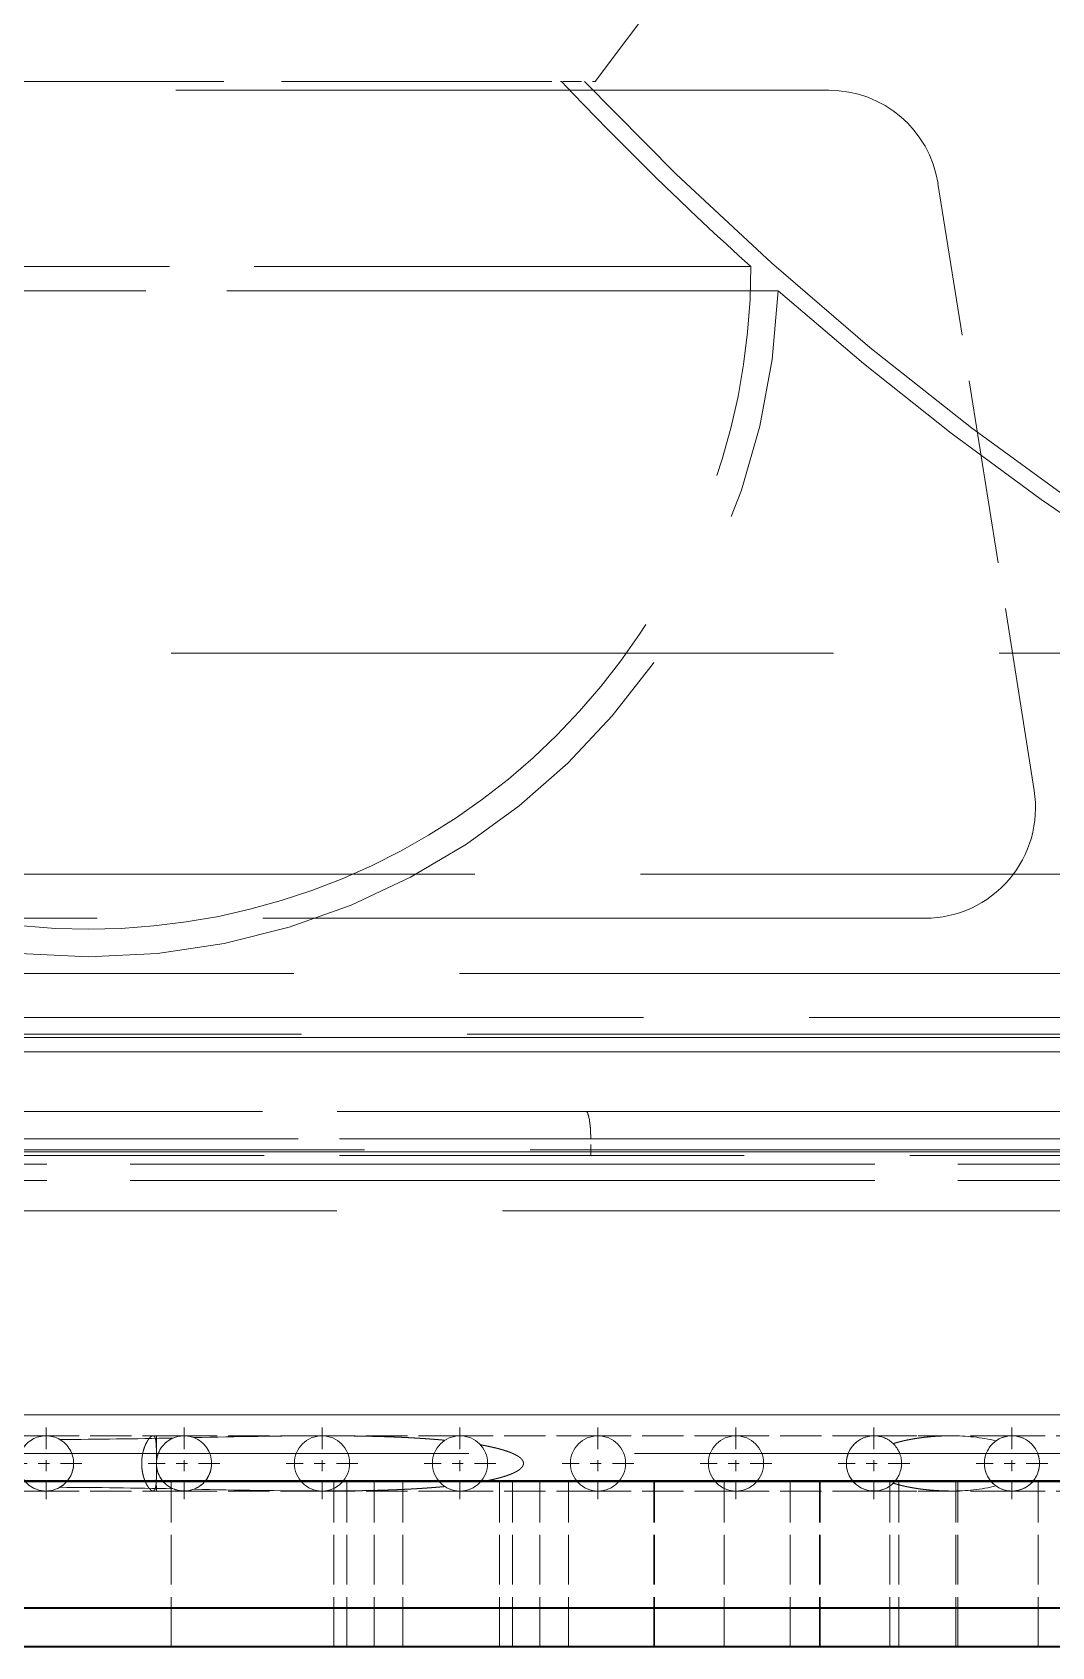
# Model space of a CAD drawing. Extents: x 23 to 587, y 4 to 413.
# Drawn here: x 89.17 to 98.4, y 213.35 to 227.98 of the extents above; entities that cross this region are included whole.
import ezdxf

# ---------------------------------------------------------------- set-up
doc = ezdxf.new("R2010")
doc.units = 0
doc.linetypes.add('DASHDOT', pattern=[18.5, 12, -3, 0.5, -3])
doc.linetypes.add('DASHED', pattern=[15, 12, -3])
doc.layers.get('0').update_dxf_attribs({"lineweight": 13})

# ---------------------------------------------------------------- blocks, each defined once
blk = doc.blocks.new('BLOCK6884')
at = {"color": 7, "linetype": 'DASHDOT', "lineweight": 13, "ltscale": 0.0325}
for p, q in [((1.731, 2.471), (1.731, 1.171)), ((2.381, 1.821), (1.081, 1.821))]:
    blk.add_line(p, q, dxfattribs=at)
blk = doc.blocks.new('BLOCK6885')
at = {"color": 7, "linetype": 'DASHDOT', "lineweight": 13, "ltscale": 0.0325}
for p, q in [((4.231, 2.471), (4.231, 1.171)), ((4.881, 1.821), (3.581, 1.821))]:
    blk.add_line(p, q, dxfattribs=at)
blk = doc.blocks.new('BLOCK6886')
at = {"color": 7, "linetype": 'DASHDOT', "lineweight": 13, "ltscale": 0.0325}
for p, q in [((14.231, 2.471), (14.231, 1.171)), ((14.881, 1.821), (13.581, 1.821))]:
    blk.add_line(p, q, dxfattribs=at)
blk = doc.blocks.new('BLOCK6887')
at = {"color": 7, "linetype": 'DASHDOT', "lineweight": 13, "ltscale": 0.0325}
for p, q in [((11.731, 2.471), (11.731, 1.171)), ((12.381, 1.821), (11.081, 1.821))]:
    blk.add_line(p, q, dxfattribs=at)
blk = doc.blocks.new('BLOCK6888')
at = {"color": 7, "linetype": 'DASHDOT', "lineweight": 13, "ltscale": 0.0325}
for p, q in [((9.231, 2.471), (9.231, 1.171)), ((9.881, 1.821), (8.581, 1.821))]:
    blk.add_line(p, q, dxfattribs=at)
blk = doc.blocks.new('BLOCK6889')
at = {"color": 7, "linetype": 'DASHDOT', "lineweight": 13, "ltscale": 0.0325}
for p, q in [((6.731, 2.471), (6.731, 1.171)), ((7.381, 1.821), (6.081, 1.821))]:
    blk.add_line(p, q, dxfattribs=at)
blk = doc.blocks.new('BLOCK6890')
at = {"color": 7, "linetype": 'DASHDOT', "lineweight": 13, "ltscale": 0.0325}
for p, q in [((16.731, 2.471), (16.731, 1.171)), ((17.381, 1.821), (16.081, 1.821))]:
    blk.add_line(p, q, dxfattribs=at)
blk = doc.blocks.new('BLOCK6903')
at = {"color": 7, "linetype": 'DASHDOT', "lineweight": 13, "ltscale": 0.0325}
for p, q in [((-0.769, 2.471), (-0.769, 1.171)), ((-0.119, 1.821), (-1.419, 1.821))]:
    blk.add_line(p, q, dxfattribs=at)
blk = doc.blocks.new('BLOCK6915')
at = {"color": 7, "linetype": 'DASHED', "lineweight": 13, "ltscale": 0.187584}
blk.add_line((9.18, 26.862), (13.685, 32.862), dxfattribs=at)
at = {"color": 7, "linetype": 'DASHED', "lineweight": 13}
for p, q in [((-13.416, 26.7), (13.416, 26.7)), ((-12, 23.506), (10.531, 23.506)), ((-10.531, 23.506), (12, 23.506)), ((-12.492, 23.067), (10.963, 23.067)), ((-10.963, 23.067), (12.492, 23.067)), ((58.5, 16.5), (-58.5, 16.5)), ((-35, 12.5), (35, 12.5)), ((15.158, 11.7), (-15.158, 11.7)), ((-23.279, 10.7), (48.557, 10.7)), ((-46.946, 9.9), (41.199, 9.9)), ((-41.578, 9.539), (36.488, 9.539)), ((-36.488, 9.539), (41.578, 9.539)), ((-23.141, 9.6), (48.268, 9.6)), ((-41.322, 9.278), (36.264, 9.278)), ((-36.264, 9.278), (41.322, 9.278)), ((9.013, 8.2), (41.792, 8.2)), ((63.8, 7.7), (-63.8, 7.7)), ((-23.667, 7.7), (49.365, 7.7)), ((9.1, 7.7), (41.879, 7.7)), ((9.1, 7.7), (41.879, 7.7)), ((0, 7.466), (-49.5, 7.466)), ((35, 7.5), (-35, 7.5)), ((-23.732, 7.466), (0, 7.466)), ((0, 7.466), (23.732, 7.466)), ((49.5, 7.466), (0, 7.466)), ((41.879, 7.4), (9.1, 7.4)), ((-44.247, 7.246), (38.83, 7.246)), ((44.247, 7.246), (-38.83, 7.246)), ((-44.247, 6.946), (38.83, 6.946)), ((44.247, 6.946), (-38.83, 6.946)), ((0, 6.4), (-49.5, 6.4)), ((49.5, 6.4), (0, 6.4)), ((63.8, 2.7), (-63.8, 2.7)), ((61.5, 2.7), (-61.5, 2.7)), ((-50.11, 2.7), (50.39, 2.7)), ((-50.11, 2), (50.39, 2)), ((-85, -0.8), (85, -0.8))]:
    blk.add_line(p, q, dxfattribs=at)
at = {"color": 7, "linetype": 'DASHED', "lineweight": 13, "ltscale": 0.430896}
blk.add_line((-9.18, 26.862), (8.056, 26.862), dxfattribs=at)
at = {"color": 7, "linetype": 'DASHED', "lineweight": 13, "ltscale": 0.402348}
blk.add_line((-8.572, 26.862), (7.522, 26.862), dxfattribs=at)
at = {"color": 7, "linetype": 'DASHED', "lineweight": 13, "ltscale": 0.026233}
blk.add_line((7.522, 26.862), (8.572, 26.862), dxfattribs=at)
at = {"color": 7, "linetype": 'DASHED', "lineweight": 13, "ltscale": 0.028094}
blk.add_line((8.056, 26.862), (9.18, 26.862), dxfattribs=at)
at = {"color": 7, "linetype": 'DASHED', "lineweight": 13, "ltscale": 0.278428}
blk.add_line((17.134, 14.013), (15.391, 25.013), dxfattribs=at)
at = {"color": 7, "linetype": 'DASHED', "lineweight": 13, "ltscale": 0.450653}
blk.add_line((-9.013, 8.2), (9.013, 8.2), dxfattribs=at)
at = {"color": 7, "linetype": 'DASHED', "lineweight": 13, "ltscale": 0.454986}
for p, q in [((-9.1, 7.7), (9.1, 7.7)), ((-9.1, 7.7), (9.1, 7.7)), ((-9.1, 7.4), (9.1, 7.4))]:
    blk.add_line(p, q, dxfattribs=at)
at = {"color": 7, "linetype": 'DASHED', "lineweight": 13, "ltscale": 0.0075}
blk.add_line((9.1, 7.4), (9.1, 7.7), dxfattribs=at)
blk.add_line((9.1, 7.4), (9.1, 7.7), dxfattribs=at)
at = {"color": 7, "linetype": 'DASHED', "lineweight": 13, "ltscale": 0.0625}
for p, q in [((-0.769, 2.321), (-3.269, 2.321)), ((-0.769, 2.321), (-3.269, 2.321)), ((-0.769, 2.321), (-3.269, 2.321)), ((-0.769, 2.321), (-3.269, 2.321)), ((-0.769, 2.321), (-3.269, 2.321)), ((-0.769, 2.321), (-3.269, 2.321)), ((-0.769, 2.321), (-3.269, 2.321)), ((-0.769, 2.321), (-3.269, 2.321)), ((-0.769, 2.321), (-3.269, 2.321)), ((-0.769, 2.321), (-3.269, 2.321)), ((-0.769, 2.321), (-3.269, 2.321)), ((-0.769, 2.321), (-3.269, 2.321)), ((-0.769, 2.321), (-3.269, 2.321)), ((-0.769, 2.321), (-3.269, 2.321)), ((-0.769, 2.321), (-3.269, 2.321)), ((-0.769, 2.321), (-3.269, 2.321)), ((-0.769, 2.321), (-3.269, 2.321)), ((-0.769, 2.321), (-3.269, 2.321)), ((-0.769, 2.321), (-3.269, 2.321)), ((-0.769, 2.321), (-3.269, 2.321)), ((-0.769, 2.321), (-3.269, 2.321)), ((-0.769, 2.321), (-3.269, 2.321)), ((-0.769, 2.321), (-3.269, 2.321)), ((-0.769, 2.321), (-3.269, 2.321)), ((-0.769, 2.321), (-3.269, 2.321)), ((-0.769, 2.321), (-3.269, 2.321)), ((-0.769, 2.321), (-3.269, 2.321)), ((-0.769, 2.321), (-3.269, 2.321)), ((-0.769, 2.321), (-3.269, 2.321)), ((-0.769, 2.321), (-3.269, 2.321)), ((-0.769, 2.321), (-3.269, 2.321)), ((-0.769, 2.321), (-3.269, 2.321)), ((-0.769, 2.321), (-3.269, 2.321)), ((-0.769, 2.321), (-3.269, 2.321)), ((-0.769, 2.321), (-3.269, 2.321)), ((-0.769, 2.321), (-3.269, 2.321)), ((-0.769, 2.321), (-3.269, 2.321)), ((1.731, 2.321), (-0.769, 2.321)), ((1.731, 2.321), (-0.769, 2.321)), ((1.731, 2.321), (-0.769, 2.321)), ((1.731, 2.321), (-0.769, 2.321)), ((1.731, 2.321), (-0.769, 2.321)), ((1.731, 2.321), (-0.769, 2.321)), ((1.731, 2.321), (-0.769, 2.321)), ((1.731, 2.321), (-0.769, 2.321)), ((1.731, 2.321), (-0.769, 2.321)), ((1.731, 2.321), (-0.769, 2.321)), ((1.731, 2.321), (-0.769, 2.321)), ((1.731, 2.321), (-0.769, 2.321)), ((1.731, 2.321), (-0.769, 2.321)), ((1.731, 2.321), (-0.769, 2.321)), ((1.731, 2.321), (-0.769, 2.321)), ((1.731, 2.321), (-0.769, 2.321)), ((1.731, 2.321), (-0.769, 2.321)), ((1.731, 2.321), (-0.769, 2.321)), ((1.731, 2.321), (-0.769, 2.321)), ((1.731, 2.321), (-0.769, 2.321)), ((1.731, 2.321), (-0.769, 2.321)), ((1.731, 2.321), (-0.769, 2.321)), ((1.731, 2.321), (-0.769, 2.321)), ((1.731, 2.321), (-0.769, 2.321)), ((1.731, 2.321), (-0.769, 2.321)), ((1.731, 2.321), (-0.769, 2.321)), ((1.731, 2.321), (-0.769, 2.321)), ((1.731, 2.321), (-0.769, 2.321)), ((1.731, 2.321), (-0.769, 2.321)), ((1.731, 2.321), (-0.769, 2.321)), ((1.731, 2.321), (-0.769, 2.321)), ((1.731, 2.321), (-0.769, 2.321)), ((1.731, 2.321), (-0.769, 2.321)), ((1.731, 2.321), (-0.769, 2.321)), ((1.731, 2.321), (-0.769, 2.321)), ((1.731, 2.321), (-0.769, 2.321)), ((1.731, 2.321), (-0.769, 2.321)), ((4.231, 2.321), (1.731, 2.321)), ((4.231, 2.321), (1.731, 2.321)), ((4.231, 2.321), (1.731, 2.321)), ((4.231, 2.321), (1.731, 2.321)), ((4.231, 2.321), (1.731, 2.321)), ((4.231, 2.321), (1.731, 2.321)), ((4.231, 2.321), (1.731, 2.321)), ((4.231, 2.321), (1.731, 2.321)), ((4.231, 2.321), (1.731, 2.321)), ((4.231, 2.321), (1.731, 2.321)), ((4.231, 2.321), (1.731, 2.321)), ((4.231, 2.321), (1.731, 2.321)), ((4.231, 2.321), (1.731, 2.321)), ((4.231, 2.321), (1.731, 2.321)), ((4.231, 2.321), (1.731, 2.321)), ((4.231, 2.321), (1.731, 2.321)), ((4.231, 2.321), (1.731, 2.321)), ((4.231, 2.321), (1.731, 2.321)), ((4.231, 2.321), (1.731, 2.321)), ((4.231, 2.321), (1.731, 2.321)), ((4.231, 2.321), (1.731, 2.321)), ((4.231, 2.321), (1.731, 2.321)), ((4.231, 2.321), (1.731, 2.321)), ((4.231, 2.321), (1.731, 2.321)), ((4.231, 2.321), (1.731, 2.321)), ((4.231, 2.321), (1.731, 2.321)), ((4.231, 2.321), (1.731, 2.321)), ((4.231, 2.321), (1.731, 2.321)), ((4.231, 2.321), (1.731, 2.321)), ((4.231, 2.321), (1.731, 2.321)), ((4.231, 2.321), (1.731, 2.321)), ((4.231, 2.321), (1.731, 2.321)), ((4.231, 2.321), (1.731, 2.321)), ((4.231, 2.321), (1.731, 2.321)), ((4.231, 2.321), (1.731, 2.321)), ((4.231, 2.321), (1.731, 2.321)), ((4.231, 2.321), (1.731, 2.321)), ((4.231, 2.321), (1.731, 2.321)), ((4.231, 2.321), (1.731, 2.321)), ((4.231, 2.321), (1.731, 2.321)), ((4.231, 2.321), (1.731, 2.321)), ((6.731, 2.321), (4.231, 2.321)), ((6.731, 2.321), (4.231, 2.321)), ((6.731, 2.321), (4.231, 2.321)), ((6.731, 2.321), (4.231, 2.321)), ((6.731, 2.321), (4.231, 2.321)), ((6.731, 2.321), (4.231, 2.321)), ((6.731, 2.321), (4.231, 2.321)), ((6.731, 2.321), (4.231, 2.321)), ((6.731, 2.321), (4.231, 2.321)), ((6.731, 2.321), (4.231, 2.321)), ((6.731, 2.321), (4.231, 2.321)), ((6.731, 2.321), (4.231, 2.321)), ((6.731, 2.321), (4.231, 2.321)), ((6.731, 2.321), (4.231, 2.321)), ((6.731, 2.321), (4.231, 2.321)), ((6.731, 2.321), (4.231, 2.321)), ((6.731, 2.321), (4.231, 2.321)), ((6.731, 2.321), (4.231, 2.321)), ((6.731, 2.321), (4.231, 2.321)), ((6.731, 2.321), (4.231, 2.321)), ((6.731, 2.321), (4.231, 2.321)), ((6.731, 2.321), (4.231, 2.321)), ((6.731, 2.321), (4.231, 2.321)), ((6.731, 2.321), (4.231, 2.321)), ((6.731, 2.321), (4.231, 2.321)), ((6.731, 2.321), (4.231, 2.321)), ((6.731, 2.321), (4.231, 2.321)), ((6.731, 2.321), (4.231, 2.321)), ((6.731, 2.321), (4.231, 2.321)), ((6.731, 2.321), (4.231, 2.321)), ((6.731, 2.321), (4.231, 2.321)), ((6.731, 2.321), (4.231, 2.321)), ((6.731, 2.321), (4.231, 2.321)), ((6.731, 2.321), (4.231, 2.321)), ((6.731, 2.321), (4.231, 2.321)), ((6.731, 2.321), (4.231, 2.321)), ((6.731, 2.321), (4.231, 2.321)), ((6.731, 2.321), (4.231, 2.321)), ((6.731, 2.321), (4.231, 2.321)), ((9.231, 2.321), (6.731, 2.321)), ((9.231, 2.321), (6.731, 2.321)), ((9.231, 2.321), (6.731, 2.321)), ((9.231, 2.321), (6.731, 2.321)), ((9.231, 2.321), (6.731, 2.321)), ((9.231, 2.321), (6.731, 2.321)), ((9.231, 2.321), (6.731, 2.321)), ((9.231, 2.321), (6.731, 2.321)), ((9.231, 2.321), (6.731, 2.321)), ((9.231, 2.321), (6.731, 2.321)), ((9.231, 2.321), (6.731, 2.321)), ((9.231, 2.321), (6.731, 2.321)), ((9.231, 2.321), (6.731, 2.321)), ((9.231, 2.321), (6.731, 2.321)), ((9.231, 2.321), (6.731, 2.321)), ((9.231, 2.321), (6.731, 2.321)), ((9.231, 2.321), (6.731, 2.321)), ((9.231, 2.321), (6.731, 2.321)), ((9.231, 2.321), (6.731, 2.321)), ((9.231, 2.321), (6.731, 2.321)), ((9.231, 2.321), (6.731, 2.321)), ((9.231, 2.321), (6.731, 2.321)), ((9.231, 2.321), (6.731, 2.321)), ((9.231, 2.321), (6.731, 2.321)), ((9.231, 2.321), (6.731, 2.321)), ((9.231, 2.321), (6.731, 2.321)), ((9.231, 2.321), (6.731, 2.321)), ((9.231, 2.321), (6.731, 2.321)), ((9.231, 2.321), (6.731, 2.321)), ((9.231, 2.321), (6.731, 2.321)), ((9.231, 2.321), (6.731, 2.321)), ((9.231, 2.321), (6.731, 2.321)), ((9.231, 2.321), (6.731, 2.321)), ((9.231, 2.321), (6.731, 2.321)), ((9.231, 2.321), (6.731, 2.321)), ((9.231, 2.321), (6.731, 2.321)), ((9.231, 2.321), (6.731, 2.321)), ((9.231, 2.321), (6.731, 2.321)), ((9.231, 2.321), (6.731, 2.321)), ((11.731, 2.321), (9.231, 2.321)), ((11.731, 2.321), (9.231, 2.321)), ((11.731, 2.321), (9.231, 2.321)), ((11.731, 2.321), (9.231, 2.321)), ((11.731, 2.321), (9.231, 2.321)), ((11.731, 2.321), (9.231, 2.321)), ((11.731, 2.321), (9.231, 2.321)), ((11.731, 2.321), (9.231, 2.321)), ((11.731, 2.321), (9.231, 2.321)), ((11.731, 2.321), (9.231, 2.321)), ((11.731, 2.321), (9.231, 2.321)), ((11.731, 2.321), (9.231, 2.321)), ((11.731, 2.321), (9.231, 2.321)), ((11.731, 2.321), (9.231, 2.321)), ((11.731, 2.321), (9.231, 2.321)), ((11.731, 2.321), (9.231, 2.321)), ((11.731, 2.321), (9.231, 2.321)), ((11.731, 2.321), (9.231, 2.321)), ((11.731, 2.321), (9.231, 2.321)), ((11.731, 2.321), (9.231, 2.321)), ((11.731, 2.321), (9.231, 2.321)), ((11.731, 2.321), (9.231, 2.321)), ((11.731, 2.321), (9.231, 2.321)), ((11.731, 2.321), (9.231, 2.321)), ((11.731, 2.321), (9.231, 2.321)), ((11.731, 2.321), (9.231, 2.321)), ((11.731, 2.321), (9.231, 2.321)), ((11.731, 2.321), (9.231, 2.321)), ((11.731, 2.321), (9.231, 2.321)), ((11.731, 2.321), (9.231, 2.321)), ((11.731, 2.321), (9.231, 2.321)), ((11.731, 2.321), (9.231, 2.321)), ((11.731, 2.321), (9.231, 2.321)), ((11.731, 2.321), (9.231, 2.321)), ((11.731, 2.321), (9.231, 2.321)), ((11.731, 2.321), (9.231, 2.321)), ((11.731, 2.321), (9.231, 2.321)), ((11.731, 2.321), (9.231, 2.321)), ((11.731, 2.321), (9.231, 2.321)), ((14.231, 2.321), (11.731, 2.321)), ((14.231, 2.321), (11.731, 2.321)), ((14.231, 2.321), (11.731, 2.321)), ((14.231, 2.321), (11.731, 2.321)), ((14.231, 2.321), (11.731, 2.321)), ((14.231, 2.321), (11.731, 2.321)), ((14.231, 2.321), (11.731, 2.321)), ((14.231, 2.321), (11.731, 2.321)), ((14.231, 2.321), (11.731, 2.321)), ((14.231, 2.321), (11.731, 2.321)), ((14.231, 2.321), (11.731, 2.321)), ((14.231, 2.321), (11.731, 2.321)), ((14.231, 2.321), (11.731, 2.321)), ((14.231, 2.321), (11.731, 2.321)), ((14.231, 2.321), (11.731, 2.321)), ((14.231, 2.321), (11.731, 2.321)), ((14.231, 2.321), (11.731, 2.321)), ((14.231, 2.321), (11.731, 2.321)), ((14.231, 2.321), (11.731, 2.321)), ((14.231, 2.321), (11.731, 2.321)), ((14.231, 2.321), (11.731, 2.321)), ((14.231, 2.321), (11.731, 2.321)), ((14.231, 2.321), (11.731, 2.321)), ((14.231, 2.321), (11.731, 2.321)), ((14.231, 2.321), (11.731, 2.321)), ((14.231, 2.321), (11.731, 2.321)), ((14.231, 2.321), (11.731, 2.321)), ((14.231, 2.321), (11.731, 2.321)), ((14.231, 2.321), (11.731, 2.321)), ((14.231, 2.321), (11.731, 2.321)), ((14.231, 2.321), (11.731, 2.321)), ((14.231, 2.321), (11.731, 2.321)), ((14.231, 2.321), (11.731, 2.321)), ((14.231, 2.321), (11.731, 2.321)), ((14.231, 2.321), (11.731, 2.321)), ((14.231, 2.321), (11.731, 2.321)), ((14.231, 2.321), (11.731, 2.321)), ((14.231, 2.321), (11.731, 2.321)), ((14.231, 2.321), (11.731, 2.321)), ((16.731, 2.321), (14.231, 2.321)), ((16.731, 2.321), (14.231, 2.321)), ((16.731, 2.321), (14.231, 2.321)), ((16.731, 2.321), (14.231, 2.321)), ((16.731, 2.321), (14.231, 2.321)), ((16.731, 2.321), (14.231, 2.321)), ((16.731, 2.321), (14.231, 2.321)), ((16.731, 2.321), (14.231, 2.321)), ((16.731, 2.321), (14.231, 2.321)), ((16.731, 2.321), (14.231, 2.321)), ((16.731, 2.321), (14.231, 2.321)), ((16.731, 2.321), (14.231, 2.321)), ((16.731, 2.321), (14.231, 2.321)), ((16.731, 2.321), (14.231, 2.321)), ((16.731, 2.321), (14.231, 2.321)), ((16.731, 2.321), (14.231, 2.321)), ((16.731, 2.321), (14.231, 2.321)), ((16.731, 2.321), (14.231, 2.321)), ((16.731, 2.321), (14.231, 2.321)), ((16.731, 2.321), (14.231, 2.321)), ((16.731, 2.321), (14.231, 2.321)), ((16.731, 2.321), (14.231, 2.321)), ((16.731, 2.321), (14.231, 2.321)), ((16.731, 2.321), (14.231, 2.321)), ((16.731, 2.321), (14.231, 2.321)), ((16.731, 2.321), (14.231, 2.321)), ((16.731, 2.321), (14.231, 2.321)), ((16.731, 2.321), (14.231, 2.321)), ((16.731, 2.321), (14.231, 2.321)), ((16.731, 2.321), (14.231, 2.321)), ((16.731, 2.321), (14.231, 2.321)), ((16.731, 2.321), (14.231, 2.321)), ((16.731, 2.321), (14.231, 2.321)), ((16.731, 2.321), (14.231, 2.321)), ((16.731, 2.321), (14.231, 2.321)), ((16.731, 2.321), (14.231, 2.321)), ((16.731, 2.321), (14.231, 2.321)), ((19.231, 2.321), (16.731, 2.321)), ((19.231, 2.321), (16.731, 2.321)), ((19.231, 2.321), (16.731, 2.321)), ((19.231, 2.321), (16.731, 2.321)), ((19.231, 2.321), (16.731, 2.321)), ((19.231, 2.321), (16.731, 2.321)), ((19.231, 2.321), (16.731, 2.321)), ((19.231, 2.321), (16.731, 2.321)), ((19.231, 2.321), (16.731, 2.321)), ((19.231, 2.321), (16.731, 2.321)), ((19.231, 2.321), (16.731, 2.321)), ((19.231, 2.321), (16.731, 2.321)), ((19.231, 2.321), (16.731, 2.321)), ((19.231, 2.321), (16.731, 2.321)), ((19.231, 2.321), (16.731, 2.321)), ((19.231, 2.321), (16.731, 2.321)), ((19.231, 2.321), (16.731, 2.321)), ((19.231, 2.321), (16.731, 2.321)), ((19.231, 2.321), (16.731, 2.321)), ((19.231, 2.321), (16.731, 2.321)), ((19.231, 2.321), (16.731, 2.321)), ((19.231, 2.321), (16.731, 2.321)), ((19.231, 2.321), (16.731, 2.321)), ((19.231, 2.321), (16.731, 2.321)), ((19.231, 2.321), (16.731, 2.321)), ((19.231, 2.321), (16.731, 2.321)), ((19.231, 2.321), (16.731, 2.321)), ((19.231, 2.321), (16.731, 2.321)), ((19.231, 2.321), (16.731, 2.321)), ((19.231, 2.321), (16.731, 2.321)), ((19.231, 2.321), (16.731, 2.321)), ((19.231, 2.321), (16.731, 2.321)), ((19.231, 2.321), (16.731, 2.321)), ((19.231, 2.321), (16.731, 2.321)), ((19.231, 2.321), (16.731, 2.321)), ((19.231, 2.321), (16.731, 2.321)), ((19.231, 2.321), (16.731, 2.321)), ((-0.769, 1.321), (-3.269, 1.321)), ((-0.769, 1.321), (-3.269, 1.321)), ((-0.769, 1.321), (-3.269, 1.321)), ((-0.769, 1.321), (-3.269, 1.321)), ((-0.769, 1.321), (-3.269, 1.321)), ((-0.769, 1.321), (-3.269, 1.321)), ((-0.769, 1.321), (-3.269, 1.321)), ((-0.769, 1.321), (-3.269, 1.321)), ((-0.769, 1.321), (-3.269, 1.321)), ((-0.769, 1.321), (-3.269, 1.321)), ((-0.769, 1.321), (-3.269, 1.321)), ((-0.769, 1.321), (-3.269, 1.321)), ((-0.769, 1.321), (-3.269, 1.321)), ((-0.769, 1.321), (-3.269, 1.321)), ((-0.769, 1.321), (-3.269, 1.321)), ((-0.769, 1.321), (-3.269, 1.321)), ((-0.769, 1.321), (-3.269, 1.321)), ((-0.769, 1.321), (-3.269, 1.321)), ((-0.769, 1.321), (-3.269, 1.321)), ((-0.769, 1.321), (-3.269, 1.321)), ((-0.769, 1.321), (-3.269, 1.321)), ((-0.769, 1.321), (-3.269, 1.321)), ((-0.769, 1.321), (-3.269, 1.321)), ((-0.769, 1.321), (-3.269, 1.321)), ((-0.769, 1.321), (-3.269, 1.321)), ((-0.769, 1.321), (-3.269, 1.321)), ((-0.769, 1.321), (-3.269, 1.321)), ((-0.769, 1.321), (-3.269, 1.321)), ((-0.769, 1.321), (-3.269, 1.321)), ((-0.769, 1.321), (-3.269, 1.321)), ((-0.769, 1.321), (-3.269, 1.321)), ((-0.769, 1.321), (-3.269, 1.321)), ((-0.769, 1.321), (-3.269, 1.321)), ((-0.769, 1.321), (-3.269, 1.321)), ((-0.769, 1.321), (-3.269, 1.321)), ((-0.769, 1.321), (-3.269, 1.321)), ((-0.769, 1.321), (-3.269, 1.321)), ((1.731, 1.321), (-0.769, 1.321)), ((1.731, 1.321), (-0.769, 1.321)), ((1.731, 1.321), (-0.769, 1.321)), ((1.731, 1.321), (-0.769, 1.321)), ((1.731, 1.321), (-0.769, 1.321)), ((1.731, 1.321), (-0.769, 1.321)), ((1.731, 1.321), (-0.769, 1.321)), ((1.731, 1.321), (-0.769, 1.321)), ((1.731, 1.321), (-0.769, 1.321)), ((1.731, 1.321), (-0.769, 1.321)), ((1.731, 1.321), (-0.769, 1.321)), ((1.731, 1.321), (-0.769, 1.321)), ((1.731, 1.321), (-0.769, 1.321)), ((1.731, 1.321), (-0.769, 1.321)), ((1.731, 1.321), (-0.769, 1.321)), ((1.731, 1.321), (-0.769, 1.321)), ((1.731, 1.321), (-0.769, 1.321)), ((1.731, 1.321), (-0.769, 1.321)), ((1.731, 1.321), (-0.769, 1.321)), ((1.731, 1.321), (-0.769, 1.321)), ((1.731, 1.321), (-0.769, 1.321)), ((1.731, 1.321), (-0.769, 1.321)), ((1.731, 1.321), (-0.769, 1.321)), ((1.731, 1.321), (-0.769, 1.321)), ((1.731, 1.321), (-0.769, 1.321)), ((1.731, 1.321), (-0.769, 1.321)), ((1.731, 1.321), (-0.769, 1.321)), ((1.731, 1.321), (-0.769, 1.321)), ((1.731, 1.321), (-0.769, 1.321)), ((1.731, 1.321), (-0.769, 1.321)), ((1.731, 1.321), (-0.769, 1.321)), ((1.731, 1.321), (-0.769, 1.321)), ((1.731, 1.321), (-0.769, 1.321)), ((1.731, 1.321), (-0.769, 1.321)), ((1.731, 1.321), (-0.769, 1.321)), ((1.731, 1.321), (-0.769, 1.321)), ((1.731, 1.321), (-0.769, 1.321)), ((4.231, 1.321), (1.731, 1.321)), ((4.231, 1.321), (1.731, 1.321)), ((4.231, 1.321), (1.731, 1.321)), ((4.231, 1.321), (1.731, 1.321)), ((4.231, 1.321), (1.731, 1.321)), ((4.231, 1.321), (1.731, 1.321)), ((4.231, 1.321), (1.731, 1.321)), ((4.231, 1.321), (1.731, 1.321)), ((4.231, 1.321), (1.731, 1.321)), ((4.231, 1.321), (1.731, 1.321)), ((4.231, 1.321), (1.731, 1.321)), ((4.231, 1.321), (1.731, 1.321)), ((4.231, 1.321), (1.731, 1.321)), ((4.231, 1.321), (1.731, 1.321)), ((4.231, 1.321), (1.731, 1.321)), ((4.231, 1.321), (1.731, 1.321)), ((4.231, 1.321), (1.731, 1.321)), ((4.231, 1.321), (1.731, 1.321)), ((4.231, 1.321), (1.731, 1.321)), ((4.231, 1.321), (1.731, 1.321)), ((4.231, 1.321), (1.731, 1.321)), ((4.231, 1.321), (1.731, 1.321)), ((4.231, 1.321), (1.731, 1.321)), ((4.231, 1.321), (1.731, 1.321)), ((4.231, 1.321), (1.731, 1.321)), ((4.231, 1.321), (1.731, 1.321)), ((4.231, 1.321), (1.731, 1.321)), ((4.231, 1.321), (1.731, 1.321)), ((4.231, 1.321), (1.731, 1.321)), ((4.231, 1.321), (1.731, 1.321)), ((4.231, 1.321), (1.731, 1.321)), ((4.231, 1.321), (1.731, 1.321)), ((4.231, 1.321), (1.731, 1.321)), ((4.231, 1.321), (1.731, 1.321)), ((4.231, 1.321), (1.731, 1.321)), ((4.231, 1.321), (1.731, 1.321)), ((4.231, 1.321), (1.731, 1.321)), ((4.231, 1.321), (1.731, 1.321)), ((4.231, 1.321), (1.731, 1.321)), ((4.231, 1.321), (1.731, 1.321)), ((4.231, 1.321), (1.731, 1.321)), ((6.731, 1.321), (4.231, 1.321)), ((6.731, 1.321), (4.231, 1.321)), ((6.731, 1.321), (4.231, 1.321)), ((6.731, 1.321), (4.231, 1.321)), ((6.731, 1.321), (4.231, 1.321)), ((6.731, 1.321), (4.231, 1.321)), ((6.731, 1.321), (4.231, 1.321)), ((6.731, 1.321), (4.231, 1.321)), ((6.731, 1.321), (4.231, 1.321)), ((6.731, 1.321), (4.231, 1.321)), ((6.731, 1.321), (4.231, 1.321)), ((6.731, 1.321), (4.231, 1.321)), ((6.731, 1.321), (4.231, 1.321)), ((6.731, 1.321), (4.231, 1.321)), ((6.731, 1.321), (4.231, 1.321)), ((6.731, 1.321), (4.231, 1.321)), ((6.731, 1.321), (4.231, 1.321)), ((6.731, 1.321), (4.231, 1.321)), ((6.731, 1.321), (4.231, 1.321)), ((6.731, 1.321), (4.231, 1.321)), ((6.731, 1.321), (4.231, 1.321)), ((6.731, 1.321), (4.231, 1.321)), ((6.731, 1.321), (4.231, 1.321)), ((6.731, 1.321), (4.231, 1.321)), ((6.731, 1.321), (4.231, 1.321)), ((6.731, 1.321), (4.231, 1.321)), ((6.731, 1.321), (4.231, 1.321)), ((6.731, 1.321), (4.231, 1.321)), ((6.731, 1.321), (4.231, 1.321)), ((6.731, 1.321), (4.231, 1.321)), ((6.731, 1.321), (4.231, 1.321)), ((6.731, 1.321), (4.231, 1.321)), ((6.731, 1.321), (4.231, 1.321)), ((6.731, 1.321), (4.231, 1.321)), ((6.731, 1.321), (4.231, 1.321)), ((6.731, 1.321), (4.231, 1.321)), ((6.731, 1.321), (4.231, 1.321)), ((6.731, 1.321), (4.231, 1.321)), ((6.731, 1.321), (4.231, 1.321)), ((9.231, 1.321), (6.731, 1.321)), ((9.231, 1.321), (6.731, 1.321)), ((9.231, 1.321), (6.731, 1.321)), ((9.231, 1.321), (6.731, 1.321)), ((9.231, 1.321), (6.731, 1.321)), ((9.231, 1.321), (6.731, 1.321)), ((9.231, 1.321), (6.731, 1.321)), ((9.231, 1.321), (6.731, 1.321)), ((9.231, 1.321), (6.731, 1.321)), ((9.231, 1.321), (6.731, 1.321)), ((9.231, 1.321), (6.731, 1.321)), ((9.231, 1.321), (6.731, 1.321)), ((9.231, 1.321), (6.731, 1.321)), ((9.231, 1.321), (6.731, 1.321)), ((9.231, 1.321), (6.731, 1.321)), ((9.231, 1.321), (6.731, 1.321)), ((9.231, 1.321), (6.731, 1.321)), ((9.231, 1.321), (6.731, 1.321)), ((9.231, 1.321), (6.731, 1.321)), ((9.231, 1.321), (6.731, 1.321)), ((9.231, 1.321), (6.731, 1.321)), ((9.231, 1.321), (6.731, 1.321)), ((9.231, 1.321), (6.731, 1.321)), ((9.231, 1.321), (6.731, 1.321)), ((9.231, 1.321), (6.731, 1.321)), ((9.231, 1.321), (6.731, 1.321)), ((9.231, 1.321), (6.731, 1.321)), ((9.231, 1.321), (6.731, 1.321)), ((9.231, 1.321), (6.731, 1.321)), ((9.231, 1.321), (6.731, 1.321)), ((9.231, 1.321), (6.731, 1.321)), ((9.231, 1.321), (6.731, 1.321)), ((9.231, 1.321), (6.731, 1.321)), ((9.231, 1.321), (6.731, 1.321)), ((9.231, 1.321), (6.731, 1.321)), ((9.231, 1.321), (6.731, 1.321)), ((9.231, 1.321), (6.731, 1.321)), ((9.231, 1.321), (6.731, 1.321)), ((9.231, 1.321), (6.731, 1.321)), ((11.731, 1.321), (9.231, 1.321)), ((11.731, 1.321), (9.231, 1.321)), ((11.731, 1.321), (9.231, 1.321)), ((11.731, 1.321), (9.231, 1.321)), ((11.731, 1.321), (9.231, 1.321)), ((11.731, 1.321), (9.231, 1.321)), ((11.731, 1.321), (9.231, 1.321)), ((11.731, 1.321), (9.231, 1.321)), ((11.731, 1.321), (9.231, 1.321)), ((11.731, 1.321), (9.231, 1.321)), ((11.731, 1.321), (9.231, 1.321)), ((11.731, 1.321), (9.231, 1.321)), ((11.731, 1.321), (9.231, 1.321)), ((11.731, 1.321), (9.231, 1.321)), ((11.731, 1.321), (9.231, 1.321)), ((11.731, 1.321), (9.231, 1.321)), ((11.731, 1.321), (9.231, 1.321)), ((11.731, 1.321), (9.231, 1.321)), ((11.731, 1.321), (9.231, 1.321)), ((11.731, 1.321), (9.231, 1.321)), ((11.731, 1.321), (9.231, 1.321)), ((11.731, 1.321), (9.231, 1.321)), ((11.731, 1.321), (9.231, 1.321)), ((11.731, 1.321), (9.231, 1.321)), ((11.731, 1.321), (9.231, 1.321)), ((11.731, 1.321), (9.231, 1.321)), ((11.731, 1.321), (9.231, 1.321)), ((11.731, 1.321), (9.231, 1.321)), ((11.731, 1.321), (9.231, 1.321)), ((11.731, 1.321), (9.231, 1.321)), ((11.731, 1.321), (9.231, 1.321)), ((11.731, 1.321), (9.231, 1.321)), ((11.731, 1.321), (9.231, 1.321)), ((11.731, 1.321), (9.231, 1.321)), ((11.731, 1.321), (9.231, 1.321)), ((11.731, 1.321), (9.231, 1.321)), ((11.731, 1.321), (9.231, 1.321)), ((11.731, 1.321), (9.231, 1.321)), ((11.731, 1.321), (9.231, 1.321)), ((14.231, 1.321), (11.731, 1.321)), ((14.231, 1.321), (11.731, 1.321)), ((14.231, 1.321), (11.731, 1.321)), ((14.231, 1.321), (11.731, 1.321)), ((14.231, 1.321), (11.731, 1.321)), ((14.231, 1.321), (11.731, 1.321)), ((14.231, 1.321), (11.731, 1.321)), ((14.231, 1.321), (11.731, 1.321)), ((14.231, 1.321), (11.731, 1.321)), ((14.231, 1.321), (11.731, 1.321)), ((14.231, 1.321), (11.731, 1.321)), ((14.231, 1.321), (11.731, 1.321)), ((14.231, 1.321), (11.731, 1.321)), ((14.231, 1.321), (11.731, 1.321)), ((14.231, 1.321), (11.731, 1.321)), ((14.231, 1.321), (11.731, 1.321)), ((14.231, 1.321), (11.731, 1.321)), ((14.231, 1.321), (11.731, 1.321)), ((14.231, 1.321), (11.731, 1.321)), ((14.231, 1.321), (11.731, 1.321)), ((14.231, 1.321), (11.731, 1.321)), ((14.231, 1.321), (11.731, 1.321)), ((14.231, 1.321), (11.731, 1.321)), ((14.231, 1.321), (11.731, 1.321)), ((14.231, 1.321), (11.731, 1.321)), ((14.231, 1.321), (11.731, 1.321)), ((14.231, 1.321), (11.731, 1.321)), ((14.231, 1.321), (11.731, 1.321)), ((14.231, 1.321), (11.731, 1.321)), ((14.231, 1.321), (11.731, 1.321)), ((14.231, 1.321), (11.731, 1.321)), ((14.231, 1.321), (11.731, 1.321)), ((14.231, 1.321), (11.731, 1.321)), ((14.231, 1.321), (11.731, 1.321)), ((14.231, 1.321), (11.731, 1.321)), ((14.231, 1.321), (11.731, 1.321)), ((14.231, 1.321), (11.731, 1.321)), ((14.231, 1.321), (11.731, 1.321)), ((14.231, 1.321), (11.731, 1.321)), ((16.731, 1.321), (14.231, 1.321)), ((16.731, 1.321), (14.231, 1.321)), ((16.731, 1.321), (14.231, 1.321)), ((16.731, 1.321), (14.231, 1.321)), ((16.731, 1.321), (14.231, 1.321)), ((16.731, 1.321), (14.231, 1.321)), ((16.731, 1.321), (14.231, 1.321)), ((16.731, 1.321), (14.231, 1.321)), ((16.731, 1.321), (14.231, 1.321)), ((16.731, 1.321), (14.231, 1.321)), ((16.731, 1.321), (14.231, 1.321)), ((16.731, 1.321), (14.231, 1.321)), ((16.731, 1.321), (14.231, 1.321)), ((16.731, 1.321), (14.231, 1.321)), ((16.731, 1.321), (14.231, 1.321)), ((16.731, 1.321), (14.231, 1.321)), ((16.731, 1.321), (14.231, 1.321)), ((16.731, 1.321), (14.231, 1.321)), ((16.731, 1.321), (14.231, 1.321)), ((16.731, 1.321), (14.231, 1.321)), ((16.731, 1.321), (14.231, 1.321)), ((16.731, 1.321), (14.231, 1.321)), ((16.731, 1.321), (14.231, 1.321)), ((16.731, 1.321), (14.231, 1.321)), ((16.731, 1.321), (14.231, 1.321)), ((16.731, 1.321), (14.231, 1.321)), ((16.731, 1.321), (14.231, 1.321)), ((16.731, 1.321), (14.231, 1.321)), ((16.731, 1.321), (14.231, 1.321)), ((16.731, 1.321), (14.231, 1.321)), ((16.731, 1.321), (14.231, 1.321)), ((16.731, 1.321), (14.231, 1.321)), ((16.731, 1.321), (14.231, 1.321)), ((16.731, 1.321), (14.231, 1.321)), ((16.731, 1.321), (14.231, 1.321)), ((16.731, 1.321), (14.231, 1.321)), ((16.731, 1.321), (14.231, 1.321)), ((19.231, 1.321), (16.731, 1.321)), ((19.231, 1.321), (16.731, 1.321)), ((19.231, 1.321), (16.731, 1.321)), ((19.231, 1.321), (16.731, 1.321)), ((19.231, 1.321), (16.731, 1.321)), ((19.231, 1.321), (16.731, 1.321)), ((19.231, 1.321), (16.731, 1.321)), ((19.231, 1.321), (16.731, 1.321)), ((19.231, 1.321), (16.731, 1.321)), ((19.231, 1.321), (16.731, 1.321)), ((19.231, 1.321), (16.731, 1.321)), ((19.231, 1.321), (16.731, 1.321)), ((19.231, 1.321), (16.731, 1.321)), ((19.231, 1.321), (16.731, 1.321)), ((19.231, 1.321), (16.731, 1.321)), ((19.231, 1.321), (16.731, 1.321)), ((19.231, 1.321), (16.731, 1.321)), ((19.231, 1.321), (16.731, 1.321)), ((19.231, 1.321), (16.731, 1.321)), ((19.231, 1.321), (16.731, 1.321)), ((19.231, 1.321), (16.731, 1.321)), ((19.231, 1.321), (16.731, 1.321)), ((19.231, 1.321), (16.731, 1.321)), ((19.231, 1.321), (16.731, 1.321)), ((19.231, 1.321), (16.731, 1.321)), ((19.231, 1.321), (16.731, 1.321)), ((19.231, 1.321), (16.731, 1.321)), ((19.231, 1.321), (16.731, 1.321)), ((19.231, 1.321), (16.731, 1.321)), ((19.231, 1.321), (16.731, 1.321)), ((19.231, 1.321), (16.731, 1.321)), ((19.231, 1.321), (16.731, 1.321)), ((19.231, 1.321), (16.731, 1.321)), ((19.231, 1.321), (16.731, 1.321)), ((19.231, 1.321), (16.731, 1.321)), ((19.231, 1.321), (16.731, 1.321)), ((19.231, 1.321), (16.731, 1.321))]:
    blk.add_line(p, q, dxfattribs=at)
at = {"color": 7, "linetype": 'DASHED', "lineweight": 13, "ltscale": 0.014088}
for p, q in [((1.731, 2.321), (1.168, 2.321)), ((1.731, 2.321), (1.168, 2.321)), ((1.731, 1.321), (1.168, 1.321)), ((1.731, 1.321), (1.168, 1.321))]:
    blk.add_line(p, q, dxfattribs=at)
at = {"color": 7, "linetype": 'DASHED', "lineweight": 13, "ltscale": 0.0125}
for p, q in [((1.231, 2.321), (1.231, 1.821)), ((1.731, 2.321), (1.231, 2.321)), ((1.731, 2.321), (1.231, 2.321)), ((1.231, 1.821), (1.231, 1.321)), ((1.731, 1.321), (1.231, 1.321)), ((1.731, 1.321), (1.231, 1.321))]:
    blk.add_line(p, q, dxfattribs=at)
at = {"color": 7, "linetype": 'DASHED', "lineweight": 13, "ltscale": 0.034887}
for p, q in [((15.627, 2.321), (14.231, 2.321)), ((15.627, 2.321), (14.231, 2.321)), ((15.627, 1.321), (14.231, 1.321)), ((15.627, 1.321), (14.231, 1.321))]:
    blk.add_line(p, q, dxfattribs=at)
at = {"color": 7, "lineweight": 35}
for p, q in [((-85, 1.5), (85, 1.5)), ((-68, 1.5), (68, 1.5)), ((61.5, 1.5), (-61.5, 1.5)), ((85, -0.8), (-85, -0.8)), ((85, -1.5), (-85, -1.5))]:
    blk.add_line(p, q, dxfattribs=at)
at = {"color": 7, "linetype": 'DASHED', "lineweight": 13, "ltscale": 0.075}
for p, q in [((1.5, -1.5), (1.5, 1.5)), ((1.5, -1.5), (1.5, 1.5)), ((1.5, -1.5), (1.5, 1.5)), ((1.5, -1.5), (1.5, 1.5)), ((1.5, -1.5), (1.5, 1.5)), ((1.5, -1.5), (1.5, 1.5)), ((1.5, -1.5), (1.5, 1.5)), ((1.5, -1.5), (1.5, 1.5)), ((4.445, -1.5), (4.445, 1.5)), ((4.445, -1.5), (4.445, 1.5)), ((4.68, -1.5), (4.68, 1.5)), ((4.68, -1.5), (4.68, 1.5)), ((5.176, -1.5), (5.176, 1.5)), ((5.176, -1.5), (5.176, 1.5)), ((5.696, -1.5), (5.696, 1.5)), ((5.696, -1.5), (5.696, 1.5)), ((7.445, -1.5), (7.445, 1.5)), ((7.445, -1.5), (7.445, 1.5)), ((7.68, -1.5), (7.68, 1.5)), ((7.68, -1.5), (7.68, 1.5)), ((8.176, -1.5), (8.176, 1.5)), ((8.176, -1.5), (8.176, 1.5)), ((8.696, -1.5), (8.696, 1.5)), ((8.696, -1.5), (8.696, 1.5)), ((10.243, -1.5), (10.243, 1.5)), ((10.243, -1.5), (10.243, 1.5)), ((10.256, -1.5), (10.256, 1.5)), ((10.256, -1.5), (10.256, 1.5)), ((11.516, -1.5), (11.516, 1.5)), ((11.517, -1.5), (11.517, 1.5)), ((12.715, -1.5), (12.715, 1.5)), ((12.715, -1.5), (12.715, 1.5)), ((13.243, -1.5), (13.243, 1.5)), ((13.243, -1.5), (13.243, 1.5)), ((13.256, -1.5), (13.256, 1.5)), ((13.256, -1.5), (13.256, 1.5)), ((14.516, -1.5), (14.516, 1.5)), ((14.517, -1.5), (14.517, 1.5)), ((14.68, -1.5), (14.68, 1.5)), ((14.68, -1.5), (14.68, 1.5)), ((15.715, -1.5), (15.715, 1.5)), ((15.715, -1.5), (15.715, 1.5)), ((15.752, -1.5), (15.752, 1.5)), ((15.752, -1.5), (15.752, 1.5)), ((17.205, -1.5), (17.205, 1.5)), ((17.205, -1.5), (17.205, 1.5))]:
    blk.add_line(p, q, dxfattribs=at)
at = {"color": 7, "linetype": 'DASHED', "lineweight": 13}
for centre in [(4.231, 1.821), (4.231, 1.821), (6.731, 1.821), (6.731, 1.821), (9.231, 1.821), (9.231, 1.821), (11.731, 1.821), (11.731, 1.821), (16.731, 1.821)]:
    blk.add_circle(centre, 0.5, dxfattribs=at)
for centre, radius, start, end in [((51.218, 67.002), 58.566, 223.26608, 227.96073), ((51.218, 67.002), 58.266, 223.54439, 260.47638), ((13.416, 24.7), 2, 9, 90), ((0, 23.5), 12, 179.9714, 270), ((0, 23.5), 12, 270, 0.0286), ((0, 23.5), 12.5, 181.9854, 270), ((0, 23.5), 12.5, 270, 358.0146), ((51.218, 67.002), 58.566, 228.60622, 260.27206), ((15.158, 13.7), 2, 270, 9), ((-0.769, 1.821), 0.5, 119.6837, 240.3166), ((-0.769, 1.821), 0.5, 119.6838, 360), ((-0.769, 1.821), 0.5, 60.0818, 119.9182), ((-0.769, 1.821), 0.5, 299.684, 60.3157), ((-0.769, 1.821), 0.5, 0, 60.316), ((-1.01, 120.156), 117.902, 270.23837, 271.23634), ((-1.01, 120.156), 117.902, 270.23837, 271.23634), ((1.731, 1.821), 0.5, 113.1027, 360), ((1.731, 1.821), 0.5, 113.1026, 246.8976), ((1.731, 1.821), 0.5, 69.0767, 113.2295), ((4.714, -109.962), 112.285, 90.24623, 91.43094), ((4.714, -109.962), 112.285, 90.24623, 91.43094), ((1.731, 1.821), 0.5, 0, 69.1294), ((1.731, 1.821), 0.5, 290.8707, 69.1291), ((14.231, 1.821), 0.5, 90, 360), ((14.231, 1.821), 0.5, 90, 314.1957), ((14.231, 1.821), 0.5, 45.8042, 90), ((14.231, 1.821), 0.5, 0, 45.8856), ((14.231, 1.821), 0.5, 314.1142, 45.8854), ((15.667, -1.018), 3.339, 76.5763, 90.6922), ((15.667, -1.018), 3.339, 76.5763, 90.6922), ((16.731, 1.821), 0.5, 90, 234.6524), ((16.731, 1.821), 0.5, 234.6523, 90), ((-0.769, 1.821), 0.5, 240.0818, 299.9182), ((-1.01, -116.513), 117.902, 88.76366, 89.76163), ((-1.01, -116.513), 117.902, 88.76366, 89.76163), ((1.731, 1.821), 0.5, 246.7705, 290.9234), ((4.714, 113.605), 112.285, 268.56906, 269.75377), ((4.714, 113.605), 112.285, 268.56906, 269.75377), ((15.667, 4.66), 3.339, 269.3078, 283.4237), ((15.667, 4.66), 3.339, 269.3078, 283.4237)]:
    blk.add_arc(centre, radius, start, end, dxfattribs=at)
for major_axis, start_param, end_param in [((0, -0.5), 1.570796, 3.141593), ((0, 0.5), 4.712389, 6.283185)]:
    blk.add_ellipse((9.013, 7.7), major_axis=major_axis, ratio=0.173328, start_param=start_param, end_param=end_param, dxfattribs=at)
for points, knots in [([(1.168, 2.321), (1.153, 2.321), (1.135, 2.313), (1.116, 2.296), (1.062, 2.23), (1.01, 2.12), (0.983, 2.038), (0.967, 1.94), (0.964, 1.841), (0.964, 1.835), (0.964, 1.828), (0.964, 1.821)], [0, 0, 0, 0, 0, 0, 0.438335, 0.438335, 0.438335, 1.239121, 1.239121, 1.239121, 1.296331, 1.296331, 1.296331, 1.296331, 1.296331, 1.296331]), ([(1.166, 2.321), (1.151, 2.321), (1.134, 2.311), (1.115, 2.294), (1.061, 2.227), (1.01, 2.118), (0.983, 2.036), (0.967, 1.939), (0.964, 1.841), (0.964, 1.835), (0.964, 1.828), (0.964, 1.821)], [0, 0, 0, 0, 0, 0, 0.435451, 0.435451, 0.435451, 1.230809, 1.230809, 1.230809, 1.287631, 1.287631, 1.287631, 1.287631, 1.287631, 1.287631]), ([(1.231, 1.821), (1.231, 1.927), (1.231, 2.032), (1.232, 2.137), (1.225, 2.252), (1.198, 2.307), (1.189, 2.317), (1.178, 2.322), (1.166, 2.321)], [0, 0, 0, 0, 0, 0, 0.910567, 0.910567, 0.910567, 1.247292, 1.247292, 1.247292, 1.247292, 1.247292, 1.247292]), ([(1.231, 1.821), (1.231, 1.926), (1.231, 2.03), (1.232, 2.135), (1.225, 2.249), (1.199, 2.306), (1.19, 2.316), (1.18, 2.321), (1.168, 2.321)], [0, 0, 0, 0, 0, 0, 0.904541, 0.904541, 0.904541, 1.239022, 1.239022, 1.239022, 1.239022, 1.239022, 1.239022]), ([(6.459, 2.241), (6.282, 2.257), (6.105, 2.271), (5.928, 2.282), (5.573, 2.3), (5.215, 2.311), (5.037, 2.315), (4.769, 2.319), (4.5, 2.321), (4.411, 2.321), (4.321, 2.321), (4.231, 2.321)], [0, 0, 0, 0, 0, 0, 1.551931, 1.551931, 1.551931, 3.107297, 3.107297, 3.107297, 3.885691, 3.885691, 3.885691, 3.885691, 3.885691, 3.885691]), ([(6.459, 2.241), (6.282, 2.257), (6.105, 2.271), (5.928, 2.282), (5.573, 2.3), (5.215, 2.311), (5.037, 2.315), (4.769, 2.319), (4.5, 2.321), (4.411, 2.321), (4.321, 2.321), (4.231, 2.321)], [0, 0, 0, 0, 0, 0, 1.551931, 1.551931, 1.551931, 3.107297, 3.107297, 3.107297, 3.885691, 3.885691, 3.885691, 3.885691, 3.885691, 3.885691]), ([(7.881, 1.821), (7.881, 1.827), (7.881, 1.832), (7.88, 1.838), (7.877, 1.851), (7.871, 1.863), (7.868, 1.87), (7.854, 1.893), (7.835, 1.912), (7.821, 1.924), (7.778, 1.957), (7.73, 1.982), (7.699, 1.997), (7.634, 2.025), (7.566, 2.048), (7.532, 2.059), (7.427, 2.09), (7.32, 2.115), (7.248, 2.131), (7.175, 2.145), (7.102, 2.158)], [0, 0, 0, 0, 0, 0, 0.046295, 0.046295, 0.046295, 0.116035, 0.116035, 0.116035, 0.273936, 0.273936, 0.273936, 0.588583, 0.588583, 0.588583, 0.898076, 0.898076, 0.898076, 1.55038, 1.55038, 1.55038, 1.55038, 1.55038, 1.55038]), ([(7.881, 1.821), (7.881, 1.827), (7.881, 1.832), (7.88, 1.838), (7.877, 1.851), (7.871, 1.863), (7.868, 1.87), (7.854, 1.893), (7.835, 1.912), (7.821, 1.924), (7.778, 1.957), (7.73, 1.982), (7.699, 1.997), (7.634, 2.025), (7.566, 2.048), (7.532, 2.059), (7.427, 2.09), (7.32, 2.115), (7.248, 2.131), (7.175, 2.145), (7.102, 2.158)], [0, 0, 0, 0, 0, 0, 0.046295, 0.046295, 0.046295, 0.116035, 0.116035, 0.116035, 0.273936, 0.273936, 0.273936, 0.588583, 0.588583, 0.588583, 0.898076, 0.898076, 0.898076, 1.55038, 1.55038, 1.55038, 1.55038, 1.55038, 1.55038]), ([(14.58, 2.18), (14.723, 2.225), (14.87, 2.257), (15.014, 2.281), (15.225, 2.306), (15.437, 2.318), (15.5, 2.32), (15.564, 2.321), (15.627, 2.321)], [0, 0, 0, 0, 0, 0, 1.336134, 1.336134, 1.336134, 1.905489, 1.905489, 1.905489, 1.905489, 1.905489, 1.905489]), ([(14.58, 2.18), (14.723, 2.225), (14.87, 2.257), (15.014, 2.281), (15.225, 2.306), (15.437, 2.318), (15.5, 2.32), (15.564, 2.321), (15.627, 2.321)], [0, 0, 0, 0, 0, 0, 1.336134, 1.336134, 1.336134, 1.905489, 1.905489, 1.905489, 1.905489, 1.905489, 1.905489]), ([(1.168, 1.321), (1.153, 1.321), (1.135, 1.33), (1.116, 1.347), (1.062, 1.413), (1.01, 1.523), (0.983, 1.605), (0.967, 1.703), (0.964, 1.802), (0.964, 1.808), (0.964, 1.815), (0.964, 1.821)], [0, 0, 0, 0, 0, 0, 0.438335, 0.438335, 0.438335, 1.239121, 1.239121, 1.239121, 1.296331, 1.296331, 1.296331, 1.296331, 1.296331, 1.296331]), ([(1.168, 1.321), (1.153, 1.321), (1.135, 1.33), (1.116, 1.347), (1.062, 1.413), (1.01, 1.523), (0.983, 1.605), (0.967, 1.703), (0.964, 1.802), (0.964, 1.808), (0.964, 1.815), (0.964, 1.821)], [0, 0, 0, 0, 0, 0, 0.438335, 0.438335, 0.438335, 1.239121, 1.239121, 1.239121, 1.296331, 1.296331, 1.296331, 1.296331, 1.296331, 1.296331]), ([(1.231, 1.821), (1.231, 1.717), (1.231, 1.613), (1.232, 1.508), (1.225, 1.394), (1.199, 1.337), (1.19, 1.327), (1.18, 1.321), (1.168, 1.321)], [0, 0, 0, 0, 0, 0, 0.90454, 0.90454, 0.90454, 1.239022, 1.239022, 1.239022, 1.239022, 1.239022, 1.239022]), ([(1.231, 1.821), (1.231, 1.717), (1.231, 1.613), (1.232, 1.508), (1.225, 1.394), (1.199, 1.337), (1.19, 1.327), (1.18, 1.321), (1.168, 1.321)], [0, 0, 0, 0, 0, 0, 0.90454, 0.90454, 0.90454, 1.239022, 1.239022, 1.239022, 1.239022, 1.239022, 1.239022]), ([(7.881, 1.821), (7.881, 1.816), (7.881, 1.811), (7.88, 1.805), (7.877, 1.792), (7.871, 1.78), (7.868, 1.773), (7.854, 1.75), (7.835, 1.731), (7.821, 1.719), (7.778, 1.686), (7.73, 1.661), (7.699, 1.646), (7.634, 1.618), (7.566, 1.595), (7.532, 1.584), (7.427, 1.553), (7.32, 1.528), (7.248, 1.512), (7.175, 1.498), (7.102, 1.485)], [0, 0, 0, 0, 0, 0, 0.046295, 0.046295, 0.046295, 0.116035, 0.116035, 0.116035, 0.273936, 0.273936, 0.273936, 0.588583, 0.588583, 0.588583, 0.898076, 0.898076, 0.898076, 1.55038, 1.55038, 1.55038, 1.55038, 1.55038, 1.55038]), ([(7.881, 1.821), (7.881, 1.816), (7.881, 1.811), (7.88, 1.805), (7.877, 1.792), (7.871, 1.78), (7.868, 1.773), (7.854, 1.75), (7.835, 1.731), (7.821, 1.719), (7.778, 1.686), (7.73, 1.661), (7.699, 1.646), (7.634, 1.618), (7.566, 1.595), (7.532, 1.584), (7.427, 1.553), (7.32, 1.528), (7.248, 1.512), (7.175, 1.498), (7.102, 1.485)], [0, 0, 0, 0, 0, 0, 0.046295, 0.046295, 0.046295, 0.116035, 0.116035, 0.116035, 0.273936, 0.273936, 0.273936, 0.588583, 0.588583, 0.588583, 0.898076, 0.898076, 0.898076, 1.55038, 1.55038, 1.55038, 1.55038, 1.55038, 1.55038]), ([(14.58, 1.463), (14.723, 1.418), (14.87, 1.386), (15.014, 1.362), (15.225, 1.337), (15.437, 1.325), (15.5, 1.323), (15.564, 1.321), (15.627, 1.321)], [0, 0, 0, 0, 0, 0, 1.336134, 1.336134, 1.336134, 1.905489, 1.905489, 1.905489, 1.905489, 1.905489, 1.905489]), ([(14.58, 1.463), (14.723, 1.418), (14.87, 1.386), (15.014, 1.362), (15.225, 1.337), (15.437, 1.325), (15.5, 1.323), (15.564, 1.321), (15.627, 1.321)], [0, 0, 0, 0, 0, 0, 1.336134, 1.336134, 1.336134, 1.905489, 1.905489, 1.905489, 1.905489, 1.905489, 1.905489]), ([(6.459, 1.402), (6.282, 1.386), (6.105, 1.372), (5.928, 1.361), (5.573, 1.343), (5.215, 1.332), (5.037, 1.328), (4.769, 1.324), (4.5, 1.322), (4.411, 1.322), (4.321, 1.321), (4.231, 1.321)], [0, 0, 0, 0, 0, 0, 1.551931, 1.551931, 1.551931, 3.107297, 3.107297, 3.107297, 3.885691, 3.885691, 3.885691, 3.885691, 3.885691, 3.885691]), ([(6.459, 1.402), (6.282, 1.386), (6.105, 1.372), (5.928, 1.361), (5.573, 1.343), (5.215, 1.332), (5.037, 1.328), (4.769, 1.324), (4.5, 1.322), (4.411, 1.322), (4.321, 1.321), (4.231, 1.321)], [0, 0, 0, 0, 0, 0, 1.551931, 1.551931, 1.551931, 3.107297, 3.107297, 3.107297, 3.885691, 3.885691, 3.885691, 3.885691, 3.885691, 3.885691])]:
    blk.add_open_spline(points, degree=5, knots=knots, dxfattribs=at)

msp = doc.modelspace()

# ---------------------------------------------------------------- block references
at = {"lineweight": 0, "xscale": 0.5, "yscale": 0.5, "zscale": 0.5}
for name in ['BLOCK6915', 'BLOCK6903', 'BLOCK6884', 'BLOCK6885', 'BLOCK6889', 'BLOCK6888', 'BLOCK6887', 'BLOCK6886', 'BLOCK6890']:
    msp.add_blockref(name, (89.6743, 214.1001), dxfattribs=at)

doc.saveas('drawing.dxf')
